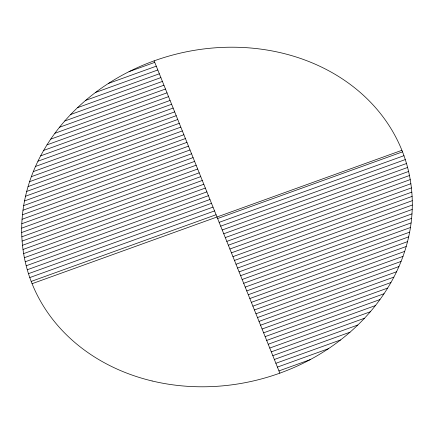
<?xml version="1.0" encoding="UTF-8"?>
<svg xmlns="http://www.w3.org/2000/svg" width="434" height="434" viewBox="0 0 434 434"><rect width="100%" height="100%" fill="white"/><g stroke="black" fill="none" stroke-linecap="round" stroke-linejoin="round"><path stroke-width="0.65" d="M129.066 71.626L154.743 62.366M108.413 83.437L156.278 66.174M95.507 92.458L157.813 69.983M85.639 100.379L159.343 73.791M77.561 107.654L160.878 77.599M70.699 114.489L162.414 81.408M64.753 120.999L163.944 85.216M59.523 127.249L165.479 89.03M54.879 133.281L167.014 92.838M50.735 139.14L168.544 96.646M47.013 144.847L170.079 100.455M43.666 150.414L171.614 104.263M40.655 155.866L173.144 108.071M37.942 161.204L174.68 111.885M35.501 166.45L176.215 115.694M33.309 171.598L177.745 119.502M31.351 176.671L179.28 123.31M29.604 181.662L180.815 127.119M28.058 186.582L182.345 130.927M26.707 191.432L183.88 134.741M25.53 196.217L185.416 138.549M24.526 200.942L186.946 142.357M23.686 205.607L188.481 146.166M23.002 210.219L190.016 149.974M22.465 214.77L191.546 153.782M22.074 219.278L193.081 157.596M21.819 223.732L194.616 161.405M21.7 228.138L196.146 165.213M21.711 232.494L197.682 169.021M21.852 236.807L199.217 172.83M22.118 241.071L200.747 176.638M22.503 245.297L202.282 180.452M23.013 249.474L203.817 184.26M23.637 253.613L205.347 188.068M24.375 257.704L206.882 191.877M25.232 261.762L208.418 195.685M26.203 265.771L209.947 199.494M27.282 269.747L211.483 203.302M28.47 273.68L213.018 207.116M29.778 277.57L214.548 210.924M31.188 281.422L216.083 214.732M32.083 283.7L401.911 150.3M217.618 218.541L402.524 151.846M219.148 222.349L403.956 155.692M220.684 226.157L405.28 159.576M222.219 229.971L406.495 163.504M223.749 233.78L407.597 167.464M225.284 237.588L408.584 171.473M226.819 241.396L409.463 175.52M228.349 245.205L410.222 179.605M229.884 249.013L410.868 183.734M231.42 252.827L411.399 187.906M232.949 256.635L411.812 192.121M234.485 260.443L412.099 196.38M236.02 264.252L412.262 200.682M237.55 268.06L412.3 205.032M239.085 271.868L412.208 209.427M240.62 275.682L411.98 213.87M242.15 279.491L411.611 218.367M243.686 283.299L411.106 222.913M245.221 287.107L410.45 227.508M246.751 290.916L409.636 232.163M248.286 294.724L408.665 236.877M249.821 298.538L407.521 241.651M251.351 302.346L406.202 246.49M252.886 306.154L404.7 251.394M254.422 309.963L402.991 256.375M255.952 313.771L401.076 261.425M257.487 317.579L398.927 266.563M259.022 321.388L396.54 271.787M260.552 325.202L393.877 277.109M262.087 329.01L390.925 282.539M263.622 332.818L387.643 288.084M265.152 336.627L383.998 293.758M266.688 340.435L379.94 299.585M268.223 344.243L375.399 305.585M269.753 348.057L370.289 311.791M271.288 351.865L364.489 318.247M272.823 355.674L357.822 325.012M274.353 359.482L350.01 332.194M275.888 363.291L340.549 339.968M277.424 367.099L328.386 348.719M278.954 370.913L310.158 359.656M154.135 60.852L279.854 373.148M152.101 380.971A196.933 167.909 -14.2 0 0 408.974 173.204A196.933 167.909 -14.2 0 0 89.914 96.825A196.933 167.909 -14.2 0 0 152.101 380.971"/></g></svg>
